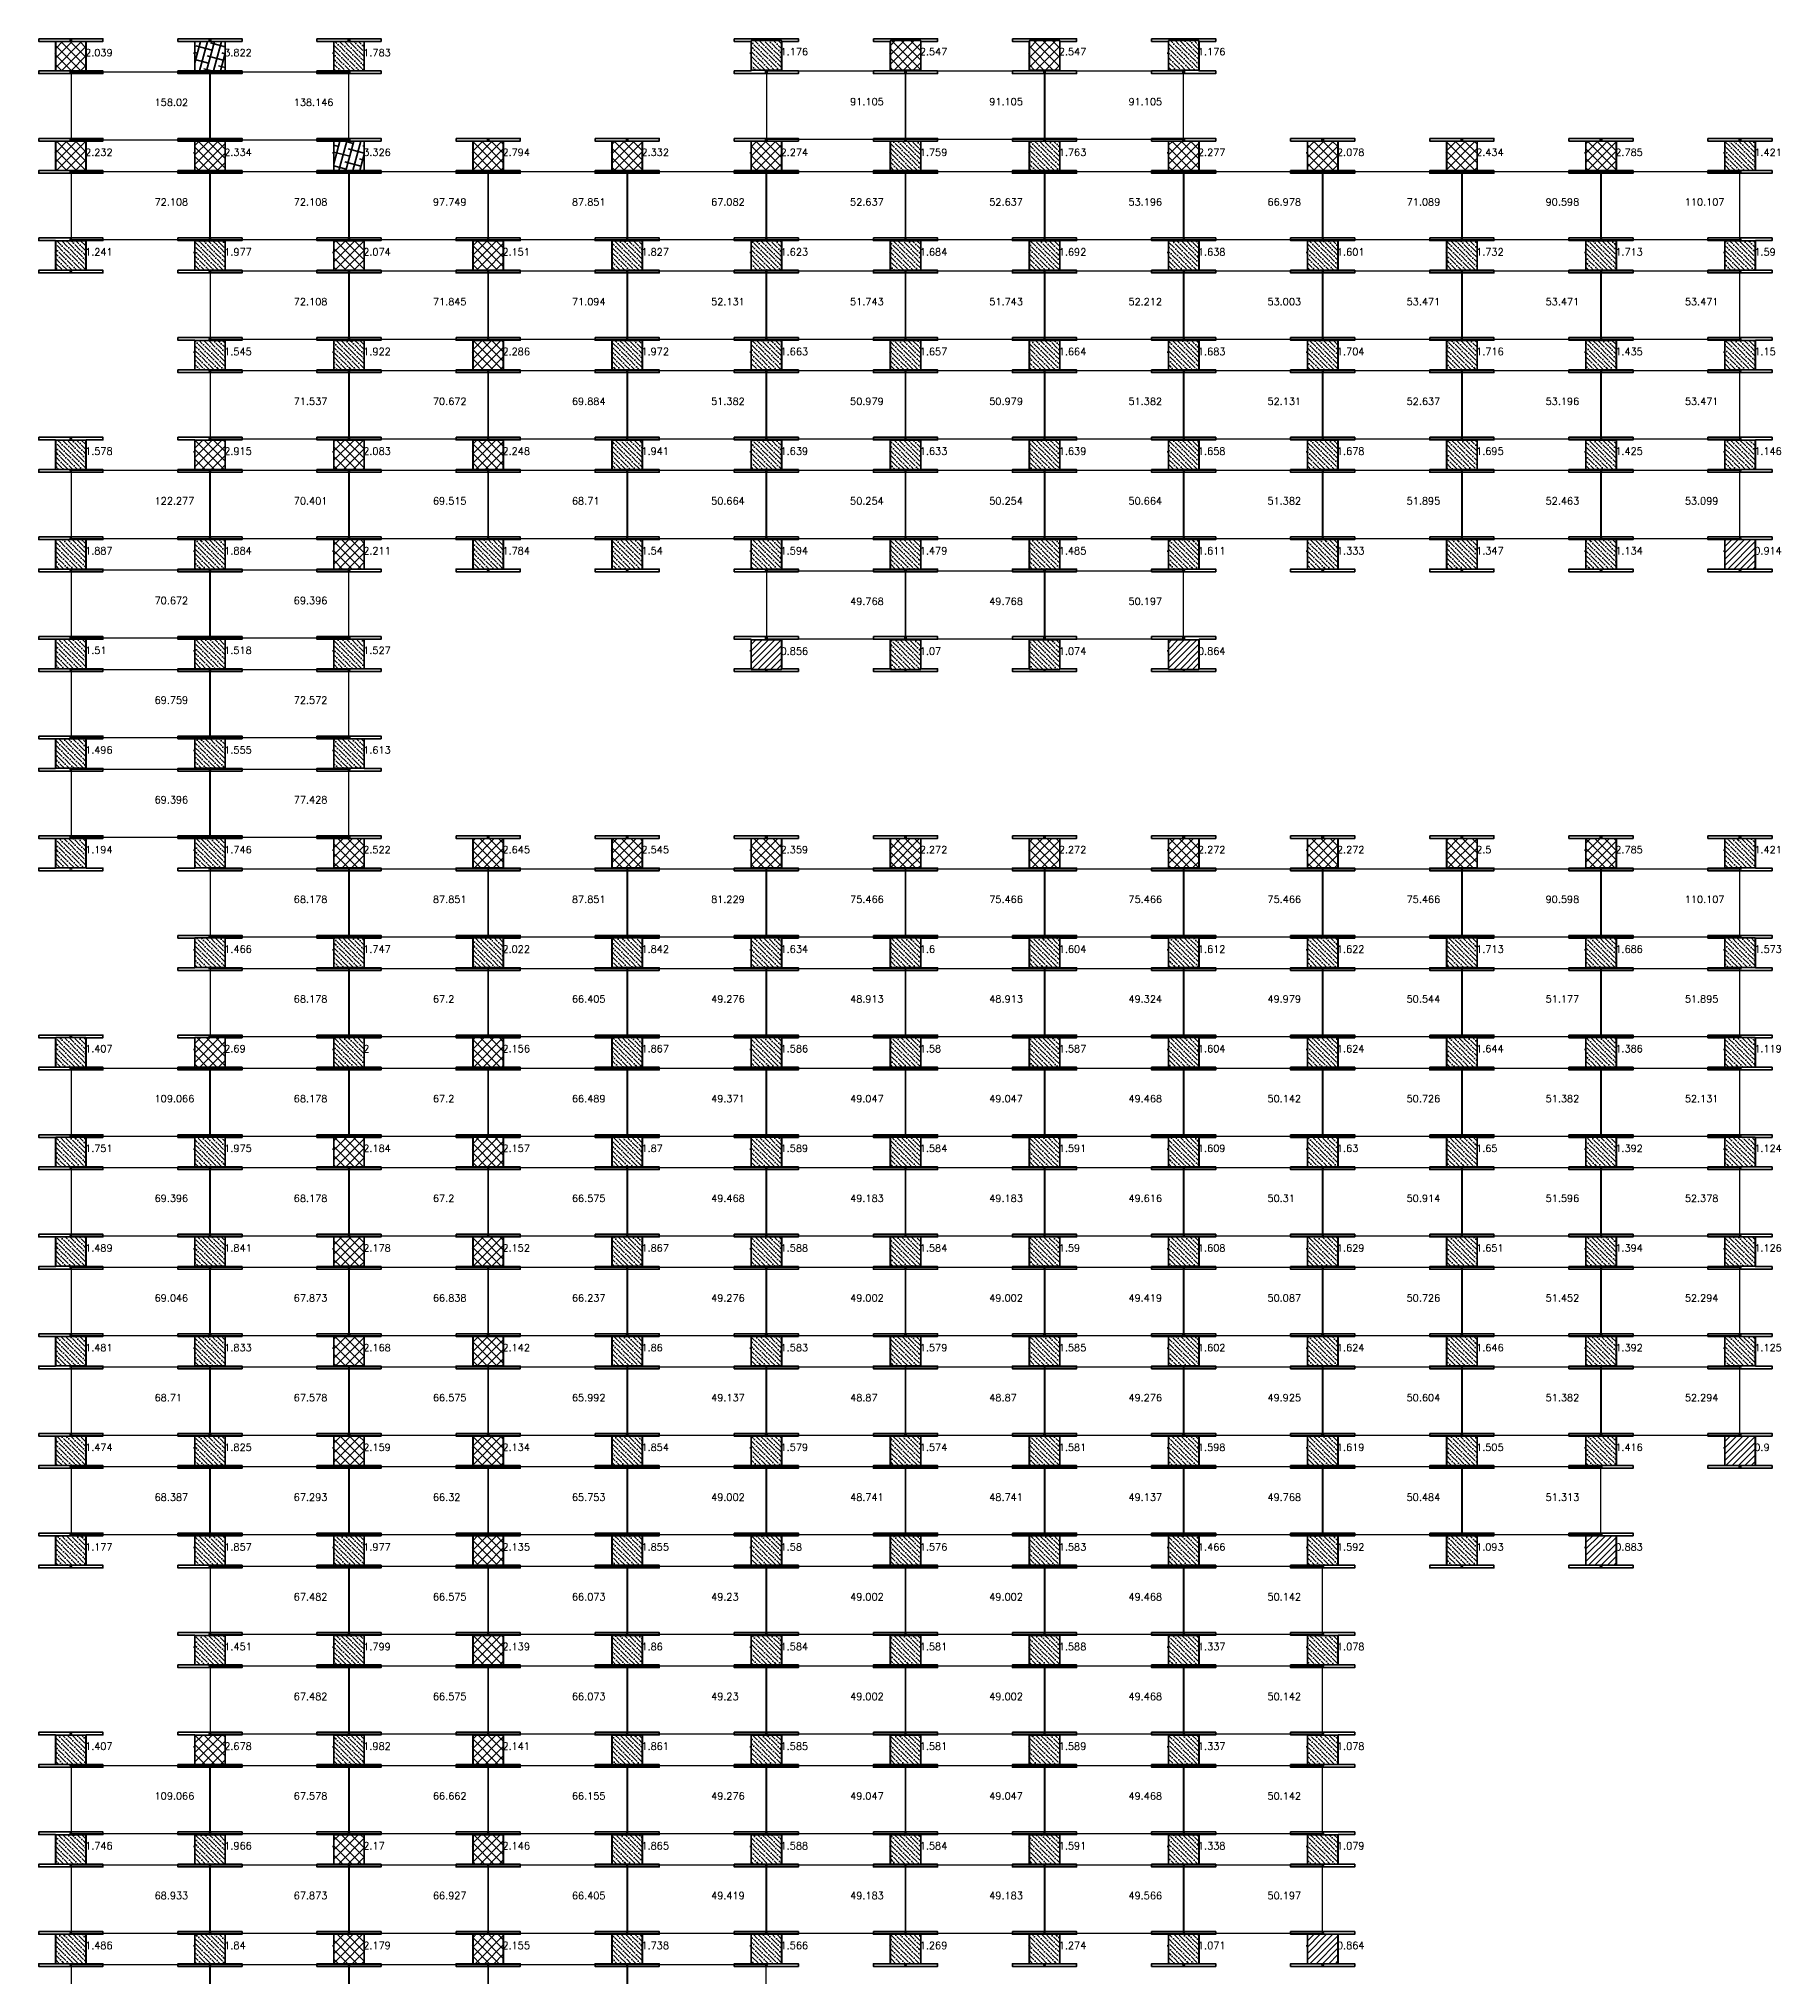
# Model space of a CAD drawing. Header units: inches. Extents: x 3750 to 10146, y -443 to 5941.
# Drawn here: x 5108 to 6085, y 3745 to 4833 of the extents above; entities that cross this region are included whole.
import ezdxf

# ---------------------------------------------------------------- set-up
doc = ezdxf.new("R2010")
doc.units = ezdxf.units.IN
doc.header["$LTSCALE"] = 50
doc.header["$MEASUREMENT"] = 0
for name, color, linetype, lineweight in [('E-PANELS', 140, 'Continuous', 30), ('E2-ECOFEET', 254, 'Continuous', 35), ('E3-ECOFEET', 254, 'Continuous', 35), ('HATCH 1', 5, 'Continuous', 35), ('HATCH 2', 140, 'Continuous', 35), ('HATCH 3', 30, 'Continuous', 35), ('HATCH 4', 200, 'Continuous', 35)]:
    doc.layers.add(name, color=color, linetype=linetype, lineweight=lineweight)
doc.layers.add('EF3 TEXT', color=7, linetype='Continuous', plot=False)
doc.layers.get('E2-ECOFEET').off()
doc.styles.add('mytext', font='romans.shx')

# ---------------------------------------------------------------- blocks, each defined once
blk = doc.blocks.new('EF3_HATCH_4')
at = {"layer": 'HATCH 4'}
h = blk.add_hatch(dxfattribs=at)
h.set_pattern_fill('ANSI38', color=256, scale=30, angle=30)
h.set_pattern_definition([(75, (-119.168, -90.9187), (-3.62222, 0.97057), []), (165, (-119.168, -90.9187), (-8.215015, -1.68108), [9.375, -5.625])])
h.paths.add_polyline_path([(-8.5, -8.25), (8.5, -8.25), (8.5, 8.25), (-8.5, 8.25)])
blk.add_lwpolyline([(-8.5, -8.25), (8.5, -8.25), (8.5, 8.25), (-8.5, 8.25)], close=True, dxfattribs=at)
blk = doc.blocks.new('EF3_HATCH_3')
at = {"layer": 'HATCH 3'}
h = blk.add_hatch(dxfattribs=at)
h.set_pattern_fill('ANSI37', color=256, scale=30)
h.set_pattern_definition([(45, (-119.168, -90.9187), (-2.65165, 2.65165), []), (135, (-119.168, -90.9187), (-2.65165, -2.65165), [])])
h.paths.add_polyline_path([(-8.5, -8.25), (8.5, -8.25), (8.5, 8.25), (-8.5, 8.25)])
blk.add_lwpolyline([(-8.5, -8.25), (8.5, -8.25), (8.5, 8.25), (-8.5, 8.25)], close=True, dxfattribs=at)
blk = doc.blocks.new('EF3_HATCH_2')
at = {"layer": 'HATCH 2'}
h = blk.add_hatch(dxfattribs=at)
h.set_pattern_fill('ANSI36', color=256, scale=15, angle=90)
h.set_pattern_definition([(135, (-119.168, -90.9187), (-3.64602, 0.994369), [4.6875, -0.9375, 0, -0.9375])])
h.paths.add_polyline_path([(-8.5, -8.25), (8.5, -8.25), (8.5, 8.25), (-8.5, 8.25)])
blk.add_lwpolyline([(-8.5, -8.25), (8.5, -8.25), (8.5, 8.25), (-8.5, 8.25)], close=True, dxfattribs=at)
blk = doc.blocks.new('EF3_HATCH_1')
at = {"layer": 'HATCH 1'}
h = blk.add_hatch(dxfattribs=at)
h.set_pattern_fill('ANSI31', color=256, scale=20)
h.set_pattern_definition([(45, (-119.168, -90.9187), (-1.767767, 1.767767), [])])
h.paths.add_polyline_path([(-8.5, -8.25), (8.5, -8.25), (8.5, 8.25), (-8.5, 8.25)])
blk.add_lwpolyline([(-8.5, -8.25), (8.5, -8.25), (8.5, 8.25), (-8.5, 8.25)], close=True, dxfattribs=at)
blk = doc.blocks.new('YINGLI 305W 10DEG')
at = {"layer": 'E-PANELS'}
blk.add_lwpolyline([(0, 0), (77.56, 0), (77.56, -38.4), (0, -38.4)], close=True, dxfattribs=at)
blk = doc.blocks.new('EF3')
at = {"layer": 'E3-ECOFEET', "color": 5}
for points in [[(0, 0), (0, -1.5), (9.4, -1.5), (9.4, -18.1), (0, -18.1), (0, -19.6), (36, -19.6), (36, -18.1), (26.6, -18.1), (26.6, -1.5), (36, -1.5), (36, 0), (0, 0)], [(8.8, -8.1), (8.9, -8.1)]]:
    blk.add_lwpolyline(points, dxfattribs=at)
at = {"layer": 'E3-ECOFEET'}
for points in [[(17.2, -1), (17.8, -1), (17.8, -0.5)], [(18.2, -0.5), (18.2, -1), (18.8, -1)], [(17.2, -18.5), (17.8, -18.5), (17.8, -19)], [(18.2, -19), (18.2, -18.5), (18.8, -18.5)]]:
    blk.add_lwpolyline(points, dxfattribs=at)

msp = doc.modelspace()

# ---------------------------------------------------------------- block references
at = {"layer": 'E-PANELS'}
for p in [(5125.9, 4814.1, -1022.9), (5203.9, 4814.1, -1022.9), (5516.2, 4814.5, -1022.9), (5594.2, 4814.5, -1022.9), (5672.3, 4814.5, -1022.9), (5125.9, 4758.2, -1022.9), (5203.9, 4758.2, -1022.9), (5282, 4758.2, -1022.9), (5360, 4758.2, -1022.9), (5438.1, 4758.2, -1022.9), (5516.2, 4758.2, -1022.9), (5594.2, 4758.2, -1022.9), (5672.3, 4758.2, -1022.9), (5750.3, 4758.2, -1022.9), (5828.4, 4758.2, -1022.9), (5906.5, 4758.2, -1022.9), (5984.5, 4758.2, -1022.9), (5203.9, 4702.3, -1022.9), (5282, 4702.3, -1022.9), (5360, 4702.3, -1022.9), (5438.1, 4702.3, -1022.9), (5516.2, 4702.3, -1022.9), (5594.2, 4702.3, -1022.9), (5672.3, 4702.3, -1022.9), (5750.3, 4702.3, -1022.9), (5828.4, 4702.3, -1022.9), (5906.5, 4702.3, -1022.9), (5984.5, 4702.3, -1022.9), (5203.9, 4646.4, -1022.9), (5282, 4646.4, -1022.9), (5360, 4646.4, -1022.9), (5438.1, 4646.4, -1022.9), (5516.2, 4646.4, -1022.9), (5594.2, 4646.4, -1022.9), (5672.3, 4646.4, -1022.9), (5750.3, 4646.4, -1022.9), (5828.4, 4646.4, -1022.9), (5906.5, 4646.4, -1022.9), (5984.5, 4646.4, -1022.9), (5125.9, 4590.5, -1022.9), (5203.9, 4590.5, -1022.9), (5282, 4590.5, -1022.9), (5360, 4590.5, -1022.9), (5438.1, 4590.5, -1022.9), (5516.2, 4590.5, -1022.9), (5594.2, 4590.5, -1022.9), (5672.3, 4590.5, -1022.9), (5750.3, 4590.5, -1022.9), (5828.4, 4590.5, -1022.9), (5906.5, 4590.5, -1022.9), (5984.5, 4590.5, -1022.9), (5125.9, 4534.6, -1022.9), (5203.9, 4534.6, -1022.9), (5516.2, 4534.1, -1022.9), (5594.2, 4534.1, -1022.9), (5672.3, 4534.1, -1022.9), (5125.9, 4478.7, -1022.9), (5203.9, 4478.7, -1022.9), (5125.9, 4422.8, -1022.9), (5203.9, 4422.8, -1022.9), (5203.9, 4366.9, -1022.9), (5282, 4366.9, -1022.9), (5360, 4366.9, -1022.9), (5438.1, 4366.9, -1022.9), (5516.2, 4366.9, -1022.9), (5594.2, 4366.9, -1022.9), (5672.3, 4366.9, -1022.9), (5750.3, 4366.9, -1022.9), (5828.4, 4366.9, -1022.9), (5906.5, 4366.9, -1022.9), (5984.5, 4366.9, -1022.9), (5203.9, 4311, -1022.9), (5282, 4311, -1022.9), (5360, 4311, -1022.9), (5438.1, 4311, -1022.9), (5516.2, 4311, -1022.9), (5594.2, 4311, -1022.9), (5672.3, 4311, -1022.9), (5750.3, 4311, -1022.9), (5828.4, 4311, -1022.9), (5906.5, 4311, -1022.9), (5984.5, 4311, -1022.9), (5125.9, 4255.1, -1022.9), (5203.9, 4255.1, -1022.9), (5282, 4255.1, -1022.9), (5360, 4255.1, -1022.9), (5438.1, 4255.1, -1022.9), (5516.2, 4255.1, -1022.9), (5594.2, 4255.1, -1022.9), (5672.3, 4255.1, -1022.9), (5750.3, 4255.1, -1022.9), (5828.4, 4255.1, -1022.9), (5906.5, 4255.1, -1022.9), (5984.5, 4255.1, -1022.9), (5125.9, 4199.2, -1022.9), (5203.9, 4199.2, -1022.9), (5282, 4199.2, -1022.9), (5360, 4199.2, -1022.9), (5438.1, 4199.2, -1022.9), (5516.2, 4199.2, -1022.9), (5594.2, 4199.2, -1022.9), (5672.3, 4199.2, -1022.9), (5750.3, 4199.2, -1022.9), (5828.4, 4199.2, -1022.9), (5906.5, 4199.2, -1022.9), (5984.5, 4199.2, -1022.9), (5125.9, 4143.3, -1022.9), (5203.9, 4143.3, -1022.9), (5282, 4143.3, -1022.9), (5360, 4143.3, -1022.9), (5438.1, 4143.3, -1022.9), (5516.2, 4143.3, -1022.9), (5594.2, 4143.3, -1022.9), (5672.3, 4143.3, -1022.9), (5750.3, 4143.3, -1022.9), (5828.4, 4143.3, -1022.9), (5906.5, 4143.3, -1022.9), (5984.5, 4143.3, -1022.9), (5125.9, 4087.4, -1022.9), (5203.9, 4087.4, -1022.9), (5282, 4087.4, -1022.9), (5360, 4087.4, -1022.9), (5438.1, 4087.4, -1022.9), (5516.2, 4087.4, -1022.9), (5594.2, 4087.4, -1022.9), (5672.3, 4087.4, -1022.9), (5750.3, 4087.4, -1022.9), (5828.4, 4087.4, -1022.9), (5906.5, 4087.4, -1022.9), (5984.5, 4087.4, -1022.9), (5125.9, 4031.5, -1022.9), (5203.9, 4031.5, -1022.9), (5282, 4031.5, -1022.9), (5360, 4031.5, -1022.9), (5438.1, 4031.5, -1022.9), (5516.2, 4031.5, -1022.9), (5594.2, 4031.5, -1022.9), (5672.3, 4031.5, -1022.9), (5750.3, 4031.5, -1022.9), (5828.4, 4031.5, -1022.9), (5906.5, 4031.5, -1022.9), (5203.9, 3975.6, -1022.9), (5282, 3975.6, -1022.9), (5360, 3975.6, -1022.9), (5438.1, 3975.6, -1022.9), (5516.2, 3975.6, -1022.9), (5594.2, 3975.6, -1022.9), (5672.3, 3975.6, -1022.9), (5750.3, 3975.6, -1022.9), (5203.9, 3919.7, -1022.9), (5282, 3919.7, -1022.9), (5360, 3919.7, -1022.9), (5438.1, 3919.7, -1022.9), (5516.2, 3919.7, -1022.9), (5594.2, 3919.7, -1022.9), (5672.3, 3919.7, -1022.9), (5750.3, 3919.7, -1022.9), (5125.9, 3863.8, -1022.9), (5203.9, 3863.8, -1022.9), (5282, 3863.8, -1022.9), (5360, 3863.8, -1022.9), (5438.1, 3863.8, -1022.9), (5516.2, 3863.8, -1022.9), (5594.2, 3863.8, -1022.9), (5672.3, 3863.8, -1022.9), (5750.3, 3863.8, -1022.9), (5125.9, 3808, -1022.9), (5203.9, 3808, -1022.9), (5282, 3808, -1022.9), (5360, 3808, -1022.9), (5438.1, 3808, -1022.9), (5516.2, 3808, -1022.9), (5594.2, 3808, -1022.9), (5672.3, 3808, -1022.9), (5750.3, 3808, -1022.9), (5125.9, 3752.1, -1022.9), (5203.9, 3752.1, -1022.9), (5282, 3752.1, -1022.9), (5360, 3752.1, -1022.9), (5438.1, 3752.1, -1022.9)]:
    msp.add_blockref('YINGLI 305W 10DEG', p, dxfattribs=at)
at = {"layer": 'E2-ECOFEET'}
for p in [(5107.6, 4832.6, -1022.9), (5185.7, 4832.6, -1022.9), (5263.7, 4832.6, -1022.9), (5497.9, 4832.6, -1022.9), (5576, 4832.6, -1022.9), (5654, 4832.6, -1022.9), (5732.1, 4832.6, -1022.9), (5107.6, 4776.7, -1022.9), (5185.7, 4776.7, -1022.9), (5263.7, 4776.7, -1022.9), (5341.8, 4776.7, -1022.9), (5419.8, 4776.7, -1022.9), (5497.9, 4776.7, -1022.9), (5576, 4776.7, -1022.9), (5654, 4776.7, -1022.9), (5732.1, 4776.7, -1022.9), (5810.1, 4776.7, -1022.9), (5888.2, 4776.7, -1022.9), (5966.3, 4776.7, -1022.9), (6044.3, 4776.7, -1022.9), (5107.6, 4720.8, -1022.9), (5185.7, 4720.8, -1022.9), (5263.7, 4720.8, -1022.9), (5341.8, 4720.8, -1022.9), (5419.8, 4720.8, -1022.9), (5497.9, 4720.8, -1022.9), (5576, 4720.8, -1022.9), (5654, 4720.8, -1022.9), (5732.1, 4720.8, -1022.9), (5810.1, 4720.8, -1022.9), (5888.2, 4720.8, -1022.9), (5966.3, 4720.8, -1022.9), (6044.3, 4720.8, -1022.9), (5185.7, 4664.9, -1022.9), (5263.7, 4664.9, -1022.9), (5341.8, 4664.9, -1022.9), (5419.8, 4664.9, -1022.9), (5497.9, 4664.9, -1022.9), (5576, 4664.9, -1022.9), (5654, 4664.9, -1022.9), (5732.1, 4664.9, -1022.9), (5810.1, 4664.9, -1022.9), (5888.2, 4664.9, -1022.9), (5966.3, 4664.9, -1022.9), (6044.3, 4664.9, -1022.9), (5107.6, 4609, -1022.9), (5185.7, 4609, -1022.9), (5263.7, 4609, -1022.9), (5341.8, 4609, -1022.9), (5419.8, 4609, -1022.9), (5497.9, 4609, -1022.9), (5576, 4609, -1022.9), (5654, 4609, -1022.9), (5732.1, 4609, -1022.9), (5810.1, 4609, -1022.9), (5888.2, 4609, -1022.9), (5966.3, 4609, -1022.9), (6044.3, 4609, -1022.9), (5107.6, 4553.1, -1022.9), (5185.7, 4553.1, -1022.9), (5263.7, 4553.1, -1022.9), (5341.8, 4553.1, -1022.9), (5419.8, 4553.1, -1022.9), (5497.9, 4553.1, -1022.9), (5576, 4553.1, -1022.9), (5654, 4553.1, -1022.9), (5732.1, 4553.1, -1022.9), (5810.1, 4553.1, -1022.9), (5888.2, 4553.1, -1022.9), (5966.3, 4553.1, -1022.9), (6044.3, 4553.1, -1022.9), (5107.6, 4497.2, -1022.9), (5185.7, 4497.2, -1022.9), (5263.7, 4497.2, -1022.9), (5497.9, 4497.2, -1022.9), (5576, 4497.2, -1022.9), (5654, 4497.2, -1022.9), (5732.1, 4497.2, -1022.9), (5107.6, 4441.3, -1022.9), (5185.7, 4441.3, -1022.9), (5263.7, 4441.3, -1022.9), (5107.6, 4385.4, -1022.9), (5185.7, 4385.4, -1022.9), (5263.7, 4385.4, -1022.9), (5341.8, 4385.4, -1022.9), (5419.8, 4385.4, -1022.9), (5497.9, 4385.4, -1022.9), (5576, 4385.4, -1022.9), (5654, 4385.4, -1022.9), (5732.1, 4385.4, -1022.9), (5810.1, 4385.4, -1022.9), (5888.2, 4385.4, -1022.9), (5966.3, 4385.4, -1022.9), (6044.3, 4385.4, -1022.9), (5185.7, 4329.5, -1022.9), (5263.7, 4329.5, -1022.9), (5341.8, 4329.5, -1022.9), (5419.8, 4329.5, -1022.9), (5497.9, 4329.5, -1022.9), (5576, 4329.5, -1022.9), (5654, 4329.5, -1022.9), (5732.1, 4329.5, -1022.9), (5810.1, 4329.5, -1022.9), (5888.2, 4329.5, -1022.9), (5966.3, 4329.5, -1022.9), (6044.3, 4329.5, -1022.9), (5107.6, 4273.6, -1022.9), (5185.7, 4273.6, -1022.9), (5263.7, 4273.6, -1022.9), (5341.8, 4273.6, -1022.9), (5419.8, 4273.6, -1022.9), (5497.9, 4273.6, -1022.9), (5576, 4273.6, -1022.9), (5654, 4273.6, -1022.9), (5732.1, 4273.6, -1022.9), (5810.1, 4273.6, -1022.9), (5888.2, 4273.6, -1022.9), (5966.3, 4273.6, -1022.9), (6044.3, 4273.6, -1022.9), (5107.6, 4217.7, -1022.9), (5185.7, 4217.7, -1022.9), (5263.7, 4217.7, -1022.9), (5341.8, 4217.7, -1022.9), (5419.8, 4217.7, -1022.9), (5497.9, 4217.7, -1022.9), (5576, 4217.7, -1022.9), (5654, 4217.7, -1022.9), (5732.1, 4217.7, -1022.9), (5810.1, 4217.7, -1022.9), (5888.2, 4217.7, -1022.9), (5966.3, 4217.7, -1022.9), (6044.3, 4217.7, -1022.9), (5107.6, 4161.8, -1022.9), (5185.7, 4161.8, -1022.9), (5263.7, 4161.8, -1022.9), (5341.8, 4161.8, -1022.9), (5419.8, 4161.8, -1022.9), (5497.9, 4161.8, -1022.9), (5576, 4161.8, -1022.9), (5654, 4161.8, -1022.9), (5732.1, 4161.8, -1022.9), (5810.1, 4161.8, -1022.9), (5888.2, 4161.8, -1022.9), (5966.3, 4161.8, -1022.9), (6044.3, 4161.8, -1022.9), (5107.6, 4106, -1022.9), (5185.7, 4106, -1022.9), (5263.7, 4106, -1022.9), (5341.8, 4106, -1022.9), (5419.8, 4106, -1022.9), (5497.9, 4106, -1022.9), (5576, 4106, -1022.9), (5654, 4106, -1022.9), (5732.1, 4106, -1022.9), (5810.1, 4106, -1022.9), (5888.2, 4106, -1022.9), (5966.3, 4106, -1022.9), (6044.3, 4106, -1022.9), (5107.6, 4050.1, -1022.9), (5185.7, 4050.1, -1022.9), (5263.7, 4050.1, -1022.9), (5341.8, 4050.1, -1022.9), (5419.8, 4050.1, -1022.9), (5497.9, 4050.1, -1022.9), (5576, 4050.1, -1022.9), (5654, 4050.1, -1022.9), (5732.1, 4050.1, -1022.9), (5810.1, 4050.1, -1022.9), (5888.2, 4050.1, -1022.9), (5966.3, 4050.1, -1022.9), (6044.3, 4050.1, -1022.9), (5107.6, 3994.2, -1022.9), (5185.7, 3994.2, -1022.9), (5263.7, 3994.2, -1022.9), (5341.8, 3994.2, -1022.9), (5419.8, 3994.2, -1022.9), (5497.9, 3994.2, -1022.9), (5576, 3994.2, -1022.9), (5654, 3994.2, -1022.9), (5732.1, 3994.2, -1022.9), (5810.1, 3994.2, -1022.9), (5888.2, 3994.2, -1022.9), (5966.3, 3994.2, -1022.9), (5185.7, 3938.3, -1022.9), (5263.7, 3938.3, -1022.9), (5341.8, 3938.3, -1022.9), (5419.8, 3938.3, -1022.9), (5497.9, 3938.3, -1022.9), (5576, 3938.3, -1022.9), (5654, 3938.3, -1022.9), (5732.1, 3938.3, -1022.9), (5810.1, 3938.3, -1022.9), (5107.6, 3882.4, -1022.9), (5185.7, 3882.4, -1022.9), (5263.7, 3882.4, -1022.9), (5341.8, 3882.4, -1022.9), (5419.8, 3882.4, -1022.9), (5497.9, 3882.4, -1022.9), (5576, 3882.4, -1022.9), (5654, 3882.4, -1022.9), (5732.1, 3882.4, -1022.9), (5810.1, 3882.4, -1022.9), (5107.6, 3826.5, -1022.9), (5185.7, 3826.5, -1022.9), (5263.7, 3826.5, -1022.9), (5341.8, 3826.5, -1022.9), (5419.8, 3826.5, -1022.9), (5497.9, 3826.5, -1022.9), (5576, 3826.5, -1022.9), (5654, 3826.5, -1022.9), (5732.1, 3826.5, -1022.9), (5810.1, 3826.5, -1022.9), (5107.6, 3770.6, -1022.9), (5185.7, 3770.6, -1022.9), (5263.7, 3770.6, -1022.9), (5341.8, 3770.6, -1022.9), (5419.8, 3770.6, -1022.9), (5497.9, 3770.6, -1022.9), (5576, 3770.6, -1022.9), (5654, 3770.6, -1022.9), (5732.1, 3770.6, -1022.9), (5810.1, 3770.6, -1022.9)]:
    msp.add_blockref('EF3', p, dxfattribs=at)
at = {"layer": 'HATCH 1'}
for p in [(6062.3, 4543.3), (5515.9, 4487), (5750.1, 4487), (6062.3, 4040.3), (5984.3, 3984.4), (5828.1, 3760.8)]:
    msp.add_blockref('EF3_HATCH_1', p, dxfattribs=at)
at = {"layer": 'HATCH 2'}
for p in [(5281.7, 4822.8), (5515.9, 4823.3), (5750.1, 4823.3), (5594, 4766.9), (5672, 4766.9), (6062.3, 4766.9), (5125.6, 4711), (5203.7, 4711), (5437.8, 4711), (5515.9, 4711), (5594, 4711), (5672, 4711), (5750.1, 4711), (5828.1, 4711), (5906.2, 4711), (5984.3, 4711), (6062.3, 4711), (5203.7, 4655.1), (5281.7, 4655.1), (5437.8, 4655.1), (5515.9, 4655.1), (5594, 4655.1), (5672, 4655.1), (5750.1, 4655.1), (5828.1, 4655.1), (5906.2, 4655.1), (5984.3, 4655.1), (6062.3, 4655.1), (5125.6, 4599.2), (5437.8, 4599.2), (5515.9, 4599.2), (5594, 4599.2), (5672, 4599.2), (5750.1, 4599.2), (5828.1, 4599.2), (5906.2, 4599.2), (5984.3, 4599.2), (6062.3, 4599.2), (5125.6, 4543.3), (5203.7, 4543.3), (5359.8, 4543.3), (5437.8, 4543.3), (5515.9, 4543.3), (5594, 4543.3), (5672, 4543.3), (5750.1, 4543.3), (5828.1, 4543.3), (5906.2, 4543.3), (5984.3, 4543.3), (5125.6, 4487.4), (5203.7, 4487.4), (5281.7, 4487.4), (5594, 4487), (5672, 4487), (5125.6, 4431.5), (5203.7, 4431.5), (5281.7, 4431.5), (5125.6, 4375.6), (5203.7, 4375.6), (6062.3, 4375.6), (5203.7, 4319.8), (5281.7, 4319.8), (5359.8, 4319.8), (5437.8, 4319.8), (5515.9, 4319.8), (5594, 4319.8), (5672, 4319.8), (5750.1, 4319.8), (5828.1, 4319.8), (5906.2, 4319.8), (5984.3, 4319.8), (6062.3, 4319.8), (5125.6, 4263.9), (5281.7, 4263.9), (5437.8, 4263.9), (5515.9, 4263.9), (5594, 4263.9), (5672, 4263.9), (5750.1, 4263.9), (5828.1, 4263.9), (5906.2, 4263.9), (5984.3, 4263.9), (6062.3, 4263.9), (5125.6, 4208), (5203.7, 4208), (5437.8, 4208), (5515.9, 4208), (5594, 4208), (5672, 4208), (5750.1, 4208), (5828.1, 4208), (5906.2, 4208), (5984.3, 4208), (6062.3, 4208), (5125.6, 4152.1), (5203.7, 4152.1), (5437.8, 4152.1), (5515.9, 4152.1), (5594, 4152.1), (5672, 4152.1), (5750.1, 4152.1), (5828.1, 4152.1), (5906.2, 4152.1), (5984.3, 4152.1), (6062.3, 4152.1), (5125.6, 4096.2), (5203.7, 4096.2), (5437.8, 4096.2), (5515.9, 4096.2), (5594, 4096.2), (5672, 4096.2), (5750.1, 4096.2), (5828.1, 4096.2), (5906.2, 4096.2), (5984.3, 4096.2), (6062.3, 4096.2), (5125.6, 4040.3), (5203.7, 4040.3), (5437.8, 4040.3), (5515.9, 4040.3), (5594, 4040.3), (5672, 4040.3), (5750.1, 4040.3), (5828.1, 4040.3), (5906.2, 4040.3), (5984.3, 4040.3), (5125.6, 3984.4), (5203.7, 3984.4), (5281.7, 3984.4), (5437.8, 3984.4), (5515.9, 3984.4), (5594, 3984.4), (5672, 3984.4), (5750.1, 3984.4), (5828.1, 3984.4), (5906.2, 3984.4), (5203.7, 3928.5), (5281.7, 3928.5), (5437.8, 3928.5), (5515.9, 3928.5), (5594, 3928.5), (5672, 3928.5), (5750.1, 3928.5), (5828.1, 3928.5), (5125.6, 3872.6), (5281.7, 3872.6), (5437.8, 3872.6), (5515.9, 3872.6), (5594, 3872.6), (5672, 3872.6), (5750.1, 3872.6), (5828.1, 3872.6), (5125.6, 3816.7), (5203.7, 3816.7), (5437.8, 3816.7), (5515.9, 3816.7), (5594, 3816.7), (5672, 3816.7), (5750.1, 3816.7), (5828.1, 3816.7), (5125.6, 3760.8), (5203.7, 3760.8), (5437.8, 3760.8), (5515.9, 3760.8), (5594, 3760.8), (5672, 3760.8), (5750.1, 3760.8)]:
    msp.add_blockref('EF3_HATCH_2', p, dxfattribs=at)
at = {"layer": 'HATCH 3'}
for p in [(5125.6, 4822.8), (5594, 4823.3), (5672, 4823.3), (5125.6, 4766.9), (5203.7, 4766.9), (5359.8, 4766.9), (5437.8, 4766.9), (5515.9, 4766.9), (5750.1, 4766.9), (5828.1, 4766.9), (5906.2, 4766.9), (5984.3, 4766.9), (5281.7, 4711), (5359.8, 4711), (5359.8, 4655.1), (5203.7, 4599.2), (5281.7, 4599.2), (5359.8, 4599.2), (5281.7, 4543.3), (5281.7, 4375.6), (5359.8, 4375.6), (5437.8, 4375.6), (5515.9, 4375.6), (5594, 4375.6), (5672, 4375.6), (5750.1, 4375.6), (5828.1, 4375.6), (5906.2, 4375.6), (5984.3, 4375.6), (5203.7, 4263.9), (5359.8, 4263.9), (5281.7, 4208), (5359.8, 4208), (5281.7, 4152.1), (5359.8, 4152.1), (5281.7, 4096.2), (5359.8, 4096.2), (5281.7, 4040.3), (5359.8, 4040.3), (5359.8, 3984.4), (5359.8, 3928.5), (5203.7, 3872.6), (5359.8, 3872.6), (5281.7, 3816.7), (5359.8, 3816.7), (5281.7, 3760.8), (5359.8, 3760.8)]:
    msp.add_blockref('EF3_HATCH_3', p, dxfattribs=at)
at = {"layer": 'HATCH 4'}
for p in [(5203.7, 4822.8), (5281.7, 4766.9)]:
    msp.add_blockref('EF3_HATCH_4', p, dxfattribs=at)

# ---------------------------------------------------------------- texts
at = {"layer": 'EF3 TEXT', "style": 'mytext'}
for s, p in [('2.039', (5133.6, 4822.8)), ('3.822', (5211.7, 4822.8)), ('1.783', (5289.7, 4822.8)), ('1.176', (5523.9, 4823.3)), ('2.547', (5602, 4823.3)), ('2.547', (5680, 4823.3)), ('1.176', (5758.1, 4823.3)), ('158.02', (5172.6, 4794.9)), ('138.146', (5250.7, 4794.9)), ('91.105', (5562.9, 4795.3)), ('91.105', (5641, 4795.3)), ('91.105', (5719.1, 4795.3)), ('2.232', (5133.6, 4766.9)), ('2.334', (5211.7, 4766.9)), ('3.326', (5289.7, 4766.9)), ('2.794', (5367.8, 4766.9)), ('2.332', (5445.8, 4766.9)), ('2.274', (5523.9, 4766.9)), ('1.759', (5602, 4766.9)), ('1.763', (5680, 4766.9)), ('2.277', (5758.1, 4766.9)), ('2.078', (5836.1, 4766.9)), ('2.434', (5914.2, 4766.9)), ('2.785', (5992.3, 4766.9)), ('1.421', (6070.3, 4766.9)), ('72.108', (5172.6, 4739)), ('72.108', (5250.7, 4739)), ('97.749', (5328.8, 4739)), ('87.851', (5406.8, 4739)), ('67.082', (5484.9, 4739)), ('52.637', (5562.9, 4739)), ('52.637', (5641, 4739)), ('53.196', (5719.1, 4739)), ('66.978', (5797.1, 4739)), ('71.089', (5875.2, 4739)), ('90.598', (5953.2, 4739)), ('110.107', (6031.3, 4739)), ('1.241', (5133.6, 4711)), ('1.977', (5211.7, 4711)), ('2.074', (5289.7, 4711)), ('2.151', (5367.8, 4711)), ('1.827', (5445.8, 4711)), ('1.623', (5523.9, 4711)), ('1.684', (5602, 4711)), ('1.692', (5680, 4711)), ('1.638', (5758.1, 4711)), ('1.601', (5836.1, 4711)), ('1.732', (5914.2, 4711)), ('1.713', (5992.3, 4711)), ('1.59', (6070.3, 4711)), ('72.108', (5250.7, 4683.1)), ('71.845', (5328.8, 4683.1)), ('71.094', (5406.8, 4683.1)), ('52.131', (5484.9, 4683.1)), ('51.743', (5562.9, 4683.1)), ('51.743', (5641, 4683.1)), ('52.212', (5719.1, 4683.1)), ('53.003', (5797.1, 4683.1)), ('53.471', (5875.2, 4683.1)), ('53.471', (5953.2, 4683.1)), ('53.471', (6031.3, 4683.1)), ('1.545', (5211.7, 4655.1)), ('1.922', (5289.7, 4655.1)), ('2.286', (5367.8, 4655.1)), ('1.972', (5445.8, 4655.1)), ('1.663', (5523.9, 4655.1)), ('1.657', (5602, 4655.1)), ('1.664', (5680, 4655.1)), ('1.683', (5758.1, 4655.1)), ('1.704', (5836.1, 4655.1)), ('1.716', (5914.2, 4655.1)), ('1.435', (5992.3, 4655.1)), ('1.15', (6070.3, 4655.1)), ('71.537', (5250.7, 4627.2)), ('70.672', (5328.8, 4627.2)), ('69.884', (5406.8, 4627.2)), ('51.382', (5484.9, 4627.2)), ('50.979', (5562.9, 4627.2)), ('50.979', (5641, 4627.2)), ('51.382', (5719.1, 4627.2)), ('52.131', (5797.1, 4627.2)), ('52.637', (5875.2, 4627.2)), ('53.196', (5953.2, 4627.2)), ('53.471', (6031.3, 4627.2)), ('1.578', (5133.6, 4599.2)), ('2.915', (5211.7, 4599.2)), ('2.083', (5289.7, 4599.2)), ('2.248', (5367.8, 4599.2)), ('1.941', (5445.8, 4599.2)), ('1.639', (5523.9, 4599.2)), ('1.633', (5602, 4599.2)), ('1.639', (5680, 4599.2)), ('1.658', (5758.1, 4599.2)), ('1.678', (5836.1, 4599.2)), ('1.695', (5914.2, 4599.2)), ('1.425', (5992.3, 4599.2)), ('1.146', (6070.3, 4599.2)), ('122.277', (5172.6, 4571.3)), ('70.401', (5250.7, 4571.3)), ('69.515', (5328.8, 4571.3)), ('68.71', (5406.8, 4571.3)), ('50.664', (5484.9, 4571.3)), ('50.254', (5562.9, 4571.3)), ('50.254', (5641, 4571.3)), ('50.664', (5719.1, 4571.3)), ('51.382', (5797.1, 4571.3)), ('51.895', (5875.2, 4571.3)), ('52.463', (5953.2, 4571.3)), ('53.099', (6031.3, 4571.3)), ('1.887', (5133.6, 4543.3)), ('1.884', (5211.7, 4543.3)), ('2.211', (5289.7, 4543.3)), ('1.784', (5367.8, 4543.3)), ('1.54', (5445.8, 4543.3)), ('1.594', (5523.9, 4543.3)), ('1.479', (5602, 4543.3)), ('1.485', (5680, 4543.3)), ('1.611', (5758.1, 4543.3)), ('1.333', (5836.1, 4543.3)), ('1.347', (5914.2, 4543.3)), ('1.134', (5992.3, 4543.3)), ('0.914', (6070.3, 4543.3)), ('70.672', (5172.6, 4515.4)), ('69.396', (5250.7, 4515.4)), ('49.768', (5562.9, 4514.9)), ('49.768', (5641, 4514.9)), ('50.197', (5719.1, 4514.9)), ('1.51', (5133.6, 4487.4)), ('1.518', (5211.7, 4487.4)), ('1.527', (5289.7, 4487.4)), ('0.856', (5523.9, 4487)), ('1.07', (5602, 4487)), ('1.074', (5680, 4487)), ('0.864', (5758.1, 4487)), ('69.759', (5172.6, 4459.5)), ('72.572', (5250.7, 4459.5)), ('1.496', (5133.6, 4431.5)), ('1.555', (5211.7, 4431.5)), ('1.613', (5289.7, 4431.5)), ('69.396', (5172.6, 4403.6)), ('77.428', (5250.7, 4403.6)), ('1.194', (5133.6, 4375.6)), ('1.746', (5211.7, 4375.6)), ('2.522', (5289.7, 4375.6)), ('2.645', (5367.8, 4375.6)), ('2.545', (5445.8, 4375.6)), ('2.359', (5523.9, 4375.6)), ('2.272', (5602, 4375.6)), ('2.272', (5680, 4375.6)), ('2.272', (5758.1, 4375.6)), ('2.272', (5836.1, 4375.6)), ('2.5', (5914.2, 4375.6)), ('2.785', (5992.3, 4375.6)), ('1.421', (6070.3, 4375.6)), ('68.178', (5250.7, 4347.7)), ('87.851', (5328.8, 4347.7)), ('87.851', (5406.8, 4347.7)), ('81.229', (5484.9, 4347.7)), ('75.466', (5562.9, 4347.7)), ('75.466', (5641, 4347.7)), ('75.466', (5719.1, 4347.7)), ('75.466', (5797.1, 4347.7)), ('75.466', (5875.2, 4347.7)), ('90.598', (5953.2, 4347.7)), ('110.107', (6031.3, 4347.7)), ('1.466', (5211.7, 4319.8)), ('1.747', (5289.7, 4319.8)), ('2.022', (5367.8, 4319.8)), ('1.842', (5445.8, 4319.8)), ('1.634', (5523.9, 4319.8)), ('1.6', (5602, 4319.8)), ('1.604', (5680, 4319.8)), ('1.612', (5758.1, 4319.8)), ('1.622', (5836.1, 4319.8)), ('1.713', (5914.2, 4319.8)), ('1.686', (5992.3, 4319.8)), ('1.573', (6070.3, 4319.8)), ('68.178', (5250.7, 4291.8)), ('67.2', (5328.8, 4291.8)), ('66.405', (5406.8, 4291.8)), ('49.276', (5484.9, 4291.8)), ('48.913', (5562.9, 4291.8)), ('48.913', (5641, 4291.8)), ('49.324', (5719.1, 4291.8)), ('49.979', (5797.1, 4291.8)), ('50.544', (5875.2, 4291.8)), ('51.177', (5953.2, 4291.8)), ('51.895', (6031.3, 4291.8)), ('1.407', (5133.6, 4263.9)), ('2.69', (5211.7, 4263.9)), ('2', (5289.7, 4263.9)), ('2.156', (5367.8, 4263.9)), ('1.867', (5445.8, 4263.9)), ('1.586', (5523.9, 4263.9)), ('1.58', (5602, 4263.9)), ('1.587', (5680, 4263.9)), ('1.604', (5758.1, 4263.9)), ('1.624', (5836.1, 4263.9)), ('1.644', (5914.2, 4263.9)), ('1.386', (5992.3, 4263.9)), ('1.119', (6070.3, 4263.9)), ('109.066', (5172.6, 4235.9)), ('68.178', (5250.7, 4235.9)), ('67.2', (5328.8, 4235.9)), ('66.489', (5406.8, 4235.9)), ('49.371', (5484.9, 4235.9)), ('49.047', (5562.9, 4235.9)), ('49.047', (5641, 4235.9)), ('49.468', (5719.1, 4235.9)), ('50.142', (5797.1, 4235.9)), ('50.726', (5875.2, 4235.9)), ('51.382', (5953.2, 4235.9)), ('52.131', (6031.3, 4235.9)), ('1.751', (5133.6, 4208)), ('1.975', (5211.7, 4208)), ('2.184', (5289.7, 4208)), ('2.157', (5367.8, 4208)), ('1.87', (5445.8, 4208)), ('1.589', (5523.9, 4208)), ('1.584', (5602, 4208)), ('1.591', (5680, 4208)), ('1.609', (5758.1, 4208)), ('1.63', (5836.1, 4208)), ('1.65', (5914.2, 4208)), ('1.392', (5992.3, 4208)), ('1.124', (6070.3, 4208)), ('69.396', (5172.6, 4180)), ('68.178', (5250.7, 4180)), ('67.2', (5328.8, 4180)), ('66.575', (5406.8, 4180)), ('49.468', (5484.9, 4180)), ('49.183', (5562.9, 4180)), ('49.183', (5641, 4180)), ('49.616', (5719.1, 4180)), ('50.31', (5797.1, 4180)), ('50.914', (5875.2, 4180)), ('51.596', (5953.2, 4180)), ('52.378', (6031.3, 4180)), ('1.489', (5133.6, 4152.1)), ('1.841', (5211.7, 4152.1)), ('2.178', (5289.7, 4152.1)), ('2.152', (5367.8, 4152.1)), ('1.867', (5445.8, 4152.1)), ('1.588', (5523.9, 4152.1)), ('1.584', (5602, 4152.1)), ('1.59', (5680, 4152.1)), ('1.608', (5758.1, 4152.1)), ('1.629', (5836.1, 4152.1)), ('1.651', (5914.2, 4152.1)), ('1.394', (5992.3, 4152.1)), ('1.126', (6070.3, 4152.1)), ('69.046', (5172.6, 4124.1)), ('67.873', (5250.7, 4124.1)), ('66.838', (5328.8, 4124.1)), ('66.237', (5406.8, 4124.1)), ('49.276', (5484.9, 4124.1)), ('49.002', (5562.9, 4124.1)), ('49.002', (5641, 4124.1)), ('49.419', (5719.1, 4124.1)), ('50.087', (5797.1, 4124.1)), ('50.726', (5875.2, 4124.1)), ('51.452', (5953.2, 4124.1)), ('52.294', (6031.3, 4124.1)), ('1.481', (5133.6, 4096.2)), ('1.833', (5211.7, 4096.2)), ('2.168', (5289.7, 4096.2)), ('2.142', (5367.8, 4096.2)), ('1.86', (5445.8, 4096.2)), ('1.583', (5523.9, 4096.2)), ('1.579', (5602, 4096.2)), ('1.585', (5680, 4096.2)), ('1.602', (5758.1, 4096.2)), ('1.624', (5836.1, 4096.2)), ('1.646', (5914.2, 4096.2)), ('1.392', (5992.3, 4096.2)), ('1.125', (6070.3, 4096.2)), ('68.71', (5172.6, 4068.2)), ('67.578', (5250.7, 4068.2)), ('66.575', (5328.8, 4068.2)), ('65.992', (5406.8, 4068.2)), ('49.137', (5484.9, 4068.2)), ('48.87', (5562.9, 4068.2)), ('48.87', (5641, 4068.2)), ('49.276', (5719.1, 4068.2)), ('49.925', (5797.1, 4068.2)), ('50.604', (5875.2, 4068.2)), ('51.382', (5953.2, 4068.2)), ('52.294', (6031.3, 4068.2)), ('1.474', (5133.6, 4040.3)), ('1.825', (5211.7, 4040.3)), ('2.159', (5289.7, 4040.3)), ('2.134', (5367.8, 4040.3)), ('1.854', (5445.8, 4040.3)), ('1.579', (5523.9, 4040.3)), ('1.574', (5602, 4040.3)), ('1.581', (5680, 4040.3)), ('1.598', (5758.1, 4040.3)), ('1.619', (5836.1, 4040.3)), ('1.505', (5914.2, 4040.3)), ('1.416', (5992.3, 4040.3)), ('0.9', (6070.3, 4040.3)), ('68.387', (5172.6, 4012.3)), ('67.293', (5250.7, 4012.3)), ('66.32', (5328.8, 4012.3)), ('65.753', (5406.8, 4012.3)), ('49.002', (5484.9, 4012.3)), ('48.741', (5562.9, 4012.3)), ('48.741', (5641, 4012.3)), ('49.137', (5719.1, 4012.3)), ('49.768', (5797.1, 4012.3)), ('50.484', (5875.2, 4012.3)), ('51.313', (5953.2, 4012.3)), ('1.177', (5133.6, 3984.4)), ('1.857', (5211.7, 3984.4)), ('1.977', (5289.7, 3984.4)), ('2.135', (5367.8, 3984.4)), ('1.855', (5445.8, 3984.4)), ('1.58', (5523.9, 3984.4)), ('1.576', (5602, 3984.4)), ('1.583', (5680, 3984.4)), ('1.466', (5758.1, 3984.4)), ('1.592', (5836.1, 3984.4)), ('1.093', (5914.2, 3984.4)), ('0.883', (5992.3, 3984.4)), ('67.482', (5250.7, 3956.4)), ('66.575', (5328.8, 3956.4)), ('66.073', (5406.8, 3956.4)), ('49.23', (5484.9, 3956.4)), ('49.002', (5562.9, 3956.4)), ('49.002', (5641, 3956.4)), ('49.468', (5719.1, 3956.4)), ('50.142', (5797.1, 3956.4)), ('1.451', (5211.7, 3928.5)), ('1.799', (5289.7, 3928.5)), ('2.139', (5367.8, 3928.5)), ('1.86', (5445.8, 3928.5)), ('1.584', (5523.9, 3928.5)), ('1.581', (5602, 3928.5)), ('1.588', (5680, 3928.5)), ('1.337', (5758.1, 3928.5)), ('1.078', (5836.1, 3928.5)), ('67.482', (5250.7, 3900.5)), ('66.575', (5328.8, 3900.5)), ('66.073', (5406.8, 3900.5)), ('49.23', (5484.9, 3900.5)), ('49.002', (5562.9, 3900.5)), ('49.002', (5641, 3900.5)), ('49.468', (5719.1, 3900.5)), ('50.142', (5797.1, 3900.5)), ('1.407', (5133.6, 3872.6)), ('2.678', (5211.7, 3872.6)), ('1.982', (5289.7, 3872.6)), ('2.141', (5367.8, 3872.6)), ('1.861', (5445.8, 3872.6)), ('1.585', (5523.9, 3872.6)), ('1.581', (5602, 3872.6)), ('1.589', (5680, 3872.6)), ('1.337', (5758.1, 3872.6)), ('1.078', (5836.1, 3872.6)), ('109.066', (5172.6, 3844.6)), ('67.578', (5250.7, 3844.6)), ('66.662', (5328.8, 3844.6)), ('66.155', (5406.8, 3844.6)), ('49.276', (5484.9, 3844.6)), ('49.047', (5562.9, 3844.6)), ('49.047', (5641, 3844.6)), ('49.468', (5719.1, 3844.6)), ('50.142', (5797.1, 3844.6)), ('1.746', (5133.6, 3816.7)), ('1.966', (5211.7, 3816.7)), ('2.17', (5289.7, 3816.7)), ('2.146', (5367.8, 3816.7)), ('1.865', (5445.8, 3816.7)), ('1.588', (5523.9, 3816.7)), ('1.584', (5602, 3816.7)), ('1.591', (5680, 3816.7)), ('1.338', (5758.1, 3816.7)), ('1.079', (5836.1, 3816.7)), ('68.933', (5172.6, 3788.8)), ('67.873', (5250.7, 3788.8)), ('66.927', (5328.8, 3788.8)), ('66.405', (5406.8, 3788.8)), ('49.419', (5484.9, 3788.8)), ('49.183', (5562.9, 3788.8)), ('49.183', (5641, 3788.8)), ('49.566', (5719.1, 3788.8)), ('50.197', (5797.1, 3788.8)), ('1.486', (5133.6, 3760.8)), ('1.84', (5211.7, 3760.8)), ('2.179', (5289.7, 3760.8)), ('2.155', (5367.8, 3760.8)), ('1.738', (5445.8, 3760.8)), ('1.566', (5523.9, 3760.8)), ('1.269', (5602, 3760.8)), ('1.274', (5680, 3760.8)), ('1.071', (5758.1, 3760.8)), ('0.864', (5836.1, 3760.8))]:
    msp.add_text(s, height=4, dxfattribs=at).set_placement(p)

doc.saveas('drawing.dxf')
